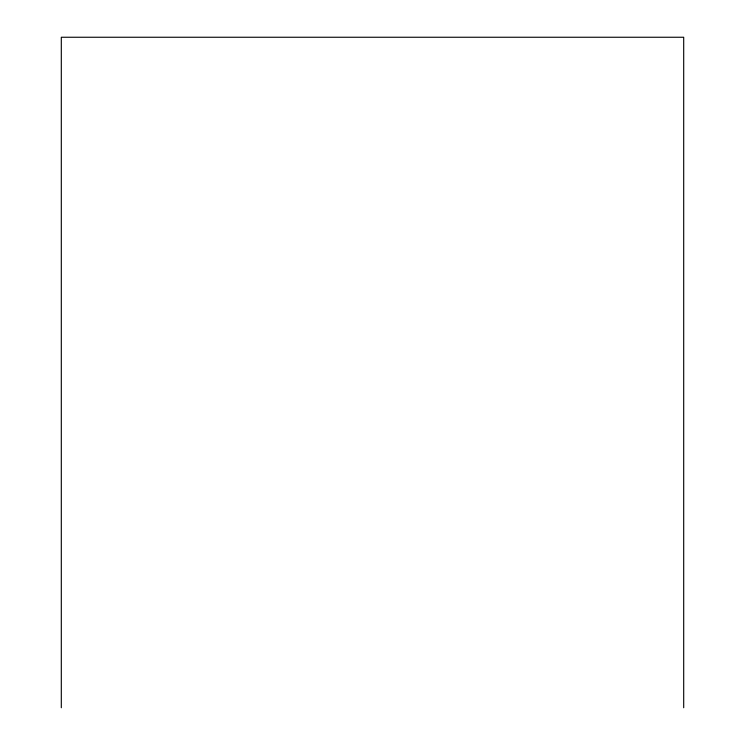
<?xml version="1.0" encoding="UTF-8"?>
<svg xmlns="http://www.w3.org/2000/svg" width="745" height="745" viewBox="0 0 745 745"><rect width="100%" height="100%" fill="white"/><g stroke="black" fill="none" stroke-linecap="round" stroke-linejoin="round"><path stroke-width="1.12" d="M683.696 707.75L683.696 37.25L61.304 37.25L61.304 707.75"/></g></svg>
